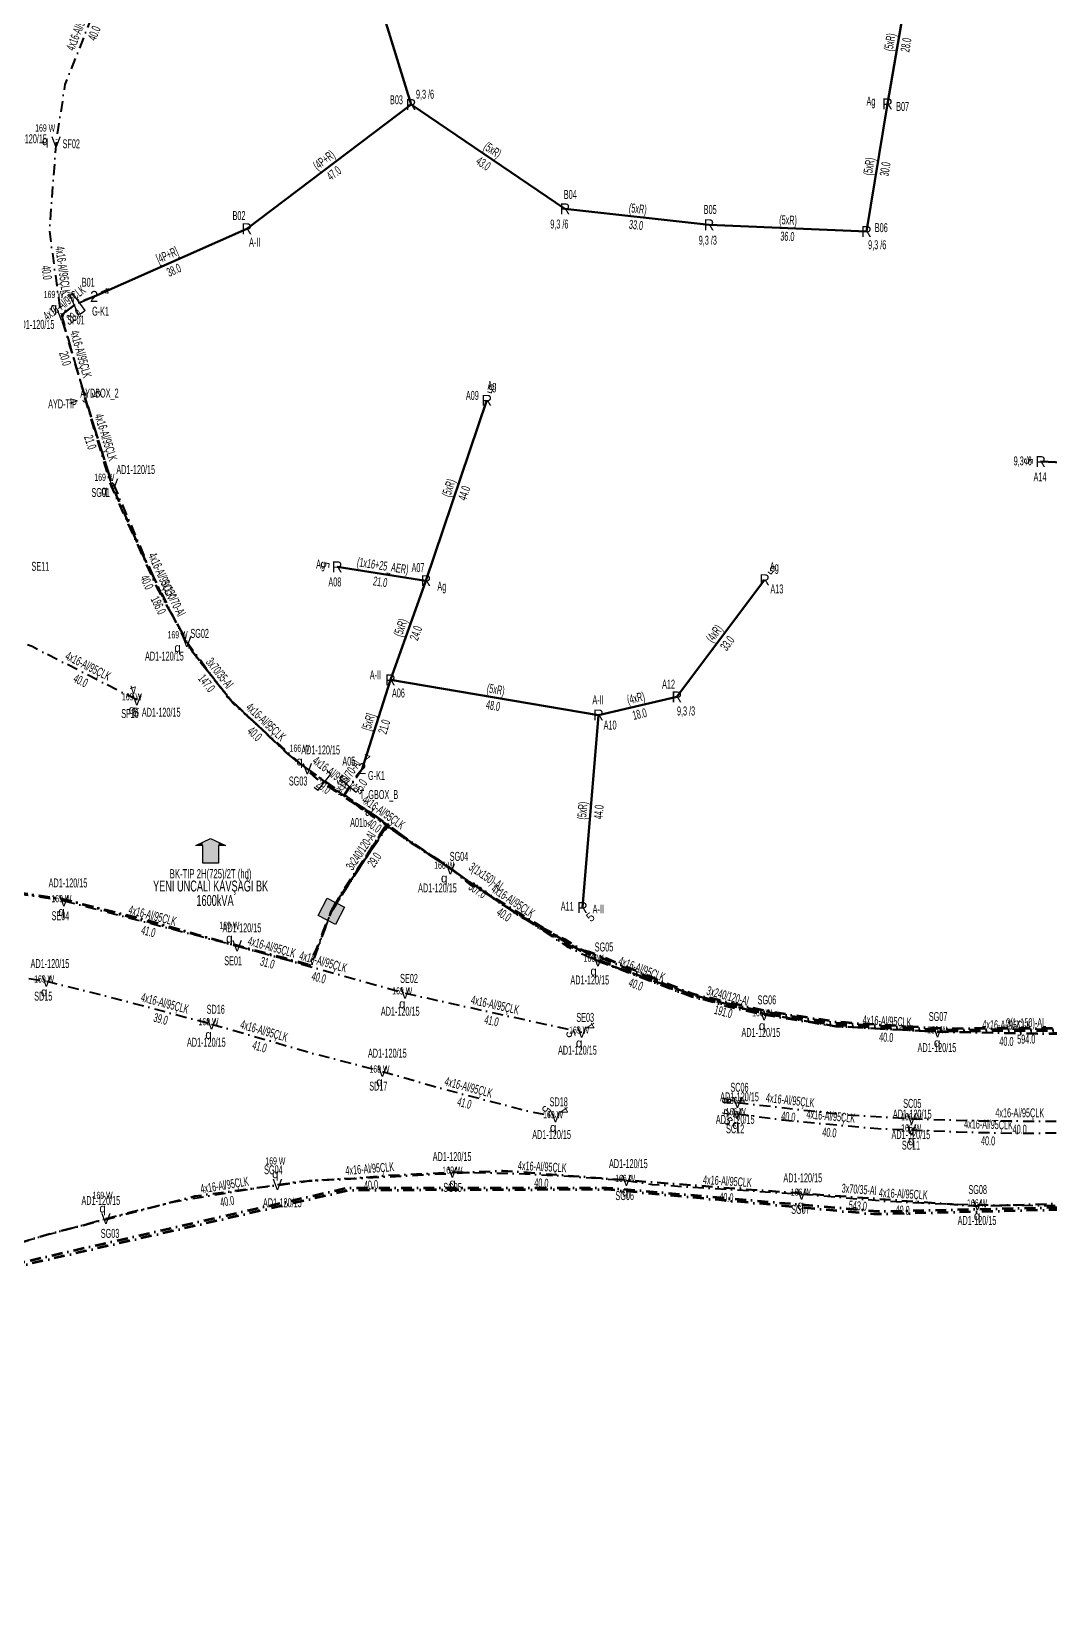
# Model space of a CAD drawing. Header units: millimetres. Extents: x 554556 to 559004, y 4084130 to 4087120.
# Drawn here: x 555623.8 to 555856.4, y 4085455.6 to 4085818.5 of the extents above; entities that cross this region are included whole.
import ezdxf
from ezdxf.enums import TextEntityAlignment as Align

# ---------------------------------------------------------------- set-up
doc = ezdxf.new("R2010")
doc.units = ezdxf.units.MM
doc.linetypes.add('DASHDOT', pattern=[5, 2.5, -1.25, 0, -1.25])
for name, color, linetype, lineweight in [('DIREK_AG_MEVCUT', 120, 'Continuous', 25), ('DIREK_AG_YENI', 108, 'Continuous', 25), ('DIREK_AYD_YENI', 152, 'Continuous', 25), ('DIREK_BOX_YENI', 5, 'Continuous', 25), ('HAT_AG_HAVAI_BYSK', 3, 'Continuous', 50), ('HAT_AG_HAVAI_MEVCUT', 126, 'Continuous', 50), ('HAT_AG_YERALTI_YENI', 3, 'DASHDOT', 50), ('HAT_AYD_YERALTI_YENI', 4, 'DASHDOT', 40), ('HAT_BOX_YERALTI_YENI', 5, 'DASHDOT', 50), ('HAT_ENH_YERALTI_MEVCUT', 6, 'DASHDOT', 70), ('HAT_OG_YERALTI_MEVCUT', 48, 'DASHDOT', 70), ('HAT_OG_YERALTI_YENI', 1, 'DASHDOT', 70), ('TRAFO_TADILAT_BYSK', 5, 'Continuous', 30), ('TRAFO_YENI', 5, 'Continuous', 30)]:
    doc.layers.add(name, color=color, linetype=linetype, lineweight=lineweight)
doc.layers.add('LAMBA_GUCU', color=4, linetype='Continuous')
doc.layers.add('NIA_AG', color=5, linetype='Continuous')
doc.styles.add('Direk', font='B_CAD')
doc.styles.get("Standard").update_dxf_attribs({"font": 'Arial'})

# ---------------------------------------------------------------- blocks, each defined once
blk = doc.blocks.new('YENI_BINA_KARE')
blk.add_hatch(color=5).paths.add_polyline_path([(-2.25, -2.25), (2.25, -2.25), (2.25, 2.25), (-2.25, 2.25)])
at = {"layer": 'TRAFO_TADILAT_BYSK', "linetype": 'Continuous'}
for p, q in [((-2.25, -2.25), (-2.25, 2.25)), ((-2.25, 2.25), (2.25, 2.25)), ((0, 1.8), (0, 2.7)), ((2.25, 2.25), (2.25, -2.25)), ((2.25, -2.25), (-2.25, -2.25))]:
    blk.add_line(p, q, dxfattribs=at)
blk = doc.blocks.new('YENI_BETKOSK')
at = {"layer": 'TRAFO_YENI', "linetype": 'Continuous'}
for p, q in [((-3.4, 2), (0, 3.6)), ((-1.8, 2), (-3.4, 2)), ((-1.8, -2), (-1.8, 2)), ((0, 3.6), (3.4, 2)), ((3.4, 2), (1.8, 2)), ((1.8, 2), (1.8, -2)), ((1.8, -2), (-1.8, -2))]:
    blk.add_line(p, q, dxfattribs=at)
for points in [[(-3.4, 2), (-1.8, 2), (-1.8, 2.752941)], [(-1.8, 2.752941), (0, -2), (0, 3.6)], [(-1.8, -2), (-1.8, 2.752941), (0, -2)], [(0, -2), (0, 3.6), (1.8, -2)], [(0, 3.6), (1.8, -2), (1.8, 2.752941)], [(1.8, 2), (1.8, 2.752941), (3.4, 2)]]:
    blk.add_solid(points, dxfattribs=at)
blk = doc.blocks.new('AG_NIA', base_point=(-64.4296, 129.8924))
at = {"layer": 'NIA_AG'}
for p, q in [((-64.429604, 132.292432), (-65.529604, 132.292432)), ((-64.429604, 127.492432), (-64.429604, 132.292432)), ((-64.429604, 127.492432), (-65.529604, 127.492432))]:
    blk.add_line(p, q, dxfattribs=at)

msp = doc.modelspace()

# ---------------------------------------------------------------- linework, layer by layer
at = {"layer": 'HAT_AG_HAVAI_BYSK'}
for p, q in [((555672.94, 4085773.49), (555638.042, 4085758.028)), ((555705.78, 4085670.34), (555699.335, 4085650.051))]:
    msp.add_line(p, q, dxfattribs=at)
at = {"layer": 'HAT_AG_HAVAI_MEVCUT'}
for p, q in [((555710.49, 4085801.9), (555698.45, 4085841.2)), ((555819.44, 4085802.03), (555824.14, 4085829.66)), ((555672.94, 4085773.49), (555710.49, 4085801.9)), ((555710.49, 4085801.9), (555745.69, 4085778.04)), ((555814.63, 4085772.85), (555819.44, 4085802.03)), ((555745.69, 4085778.04), (555778.62, 4085774.41)), ((555778.62, 4085774.41), (555814.63, 4085772.85)), ((555713.9, 4085693.03), (555727.83, 4085734.27)), ((555894.24, 4085718.68), (555854.44, 4085720.26)), ((555693.61, 4085696.2), (555713.9, 4085693.03)), ((555705.78, 4085670.34), (555713.9, 4085693.03)), ((555771.28, 4085666.45), (555791.33, 4085693.24)), ((555753.36, 4085662.32), (555705.78, 4085670.34)), ((555753.36, 4085662.32), (555771.28, 4085666.45)), ((555749.69, 4085618.28), (555753.36, 4085662.32))]:
    msp.add_line(p, q, dxfattribs=at)
at = {"layer": 'HAT_AG_YERALTI_YENI', "flags": 128}
msp.add_lwpolyline([(555638.042, 4085758.028), (555633.927852, 4085756.398051), (555630.449761, 4085753.64993), (555635.946003, 4085735.057173), (555642.346476, 4085714.28729), (555649.458098, 4085698.249857), (555659.39364, 4085678.236002), (555669.117695, 4085665.899515), (555682.127111, 4085653.566076), (555684.080853, 4085651.947261), (555695.970771, 4085643.294973), (555702.166925, 4085639.387489), (555705.062265, 4085637.332752), (555698.921932, 4085627.675682), (555694.344593, 4085620.753852), (555692.725778, 4085618.018613), (555692.284, 4085617.447)], dxfattribs=at)
at = {"layer": 'HAT_AYD_YERALTI_YENI', "flags": 128}
for points in [[(555641.226, 4085831.347), (555631.347763, 4085806.435838), (555629.32948, 4085793.316994)], [(555629.32948, 4085793.316994), (555627.789837, 4085773.160764), (555630.340723, 4085754.284206), (555630.562733, 4085753.764187)], [(555630.562733, 4085753.764187), (555634.072274, 4085756.355771), (555638.042, 4085758.028)], [(555630.562733, 4085753.764187), (555635.908484, 4085734.919835)], [(555635.908484, 4085734.919835), (555642.01044, 4085715.594093), (555642.465952, 4085715.111312)], [(555642.465952, 4085715.111312), (555649.428224, 4085698.813136), (555654.218525, 4085688.056084), (555659.221108, 4085679.085935)], [(555647.805023, 4085665.77431), (555623.835714, 4085677.951325), (555611.708796, 4085682.938346)], [(555659.221108, 4085679.085935), (555668.56417, 4085666.419014), (555683.505075, 4085652.352699), (555686.784786, 4085650.02046)], [(555686.784786, 4085650.02046), (555687.777543, 4085649.227755), (555695.18493, 4085644.048447), (555698.077525, 4085648.543696), (555699.335, 4085650.051)], [(555686.784786, 4085650.02046), (555719.481166, 4085627.107838)], [(555590.107039, 4085624.907209), (555602.928191, 4085624.190807), (555615.76707, 4085622.348707), (555622.353972, 4085621.232282), (555631.117902, 4085619.836752)], [(555719.481166, 4085627.107838), (555746.118657, 4085609.389304), (555753.225, 4085606.073)], [(555631.117902, 4085619.836752), (555670.725843, 4085609.520694)], [(555670.725843, 4085609.520694), (555685.596054, 4085605.451433), (555687.32011, 4085604.821489), (555690.668757, 4085612.91129), (555691.56394, 4085615.563684), (555692.284, 4085617.447)], [(555670.725843, 4085609.520694), (555709.123544, 4085598.723287)], [(555587.696565, 4085606.413393), (555597.057352, 4085605.683423), (555607.620443, 4085604.52406), (555616.380079, 4085603.192938), (555627.112312, 4085601.469088)], [(555753.225, 4085606.073), (555771.93364, 4085598.913814), (555783.593337, 4085595.478663), (555791.218, 4085593.756)], [(555627.112312, 4085601.469088), (555642.613432, 4085597.604542), (555664.879737, 4085591.674451)], [(555709.123544, 4085598.723287), (555749.507765, 4085589.780478)], [(555664.879737, 4085591.674451), (555687.92037, 4085584.992453), (555703.936045, 4085580.849947)], [(555791.218, 4085593.756), (555807.618216, 4085591.129219), (555830.867722, 4085589.890217)], [(555830.867722, 4085589.890217), (555862.444471, 4085589.28297), (555870.782225, 4085589.661959)], [(555703.936045, 4085580.849947), (555718.282096, 4085576.719177), (555728.082763, 4085574.137491), (555736.870559, 4085571.862732), (555743.513283, 4085570.467202)], [(555785.122, 4085573.734), (555808.819509, 4085571.02382), (555824.933576, 4085570.020371)], [(555785.065, 4085571.172), (555795.40935, 4085569.741747), (555817.230964, 4085567.757964), (555824.938503, 4085567.465848)], [(555824.933576, 4085570.020371), (555841.368158, 4085569.532432), (555857.954973, 4085569.466085), (555864.855088, 4085569.565606)], [(555824.938503, 4085567.465848), (555835.363584, 4085567.029477), (555849.595071, 4085566.664567), (555865.041328, 4085566.954199)], [(555640.731, 4085547.173), (555646.16925, 4085548.630522), (555656.372795, 4085551.04125), (555679.939, 4085554.973)], [(555679.939, 4085554.973), (555684.881819, 4085555.669322), (555688.36505, 4085555.967885), (555697.479702, 4085556.448344), (555704.929751, 4085557.058648), (555719.932, 4085557.82)], [(555719.932, 4085557.82), (555734.250213, 4085557.518583), (555746.541043, 4085556.871697), (555759.738, 4085555.923)], [(555759.738, 4085555.923), (555765.643225, 4085554.989124), (555799.779, 4085552.791)], [(555799.779, 4085552.791), (555818.743381, 4085551.203991), (555827.169483, 4085550.772734), (555839.972, 4085550.328)], [(555839.972, 4085550.328), (555859.010635, 4085550.135434), (555865.645361, 4085550.334475), (555880.256713, 4085551.40789)], [(555602.471, 4085535.052), (555611.139436, 4085538.243682), (555621.748362, 4085541.952494), (555640.731, 4085547.173)]]:
    msp.add_lwpolyline(points, dxfattribs=at)
at = {"layer": 'HAT_BOX_YERALTI_YENI', "flags": 128}
for points in [[(555635.908484, 4085734.919835), (555641.973279, 4085714.568342), (555652.410922, 4085691.429925), (555660.756193, 4085676.408437), (555669.734857, 4085665.107687), (555688.965264, 4085647.691469), (555705.2204, 4085637.024036), (555695.132821, 4085622.163699), (555692.955794, 4085618.970726), (555692.284, 4085617.447)], [(555635.908484, 4085734.919835), (555641.973279, 4085714.568342), (555652.410922, 4085691.429925), (555660.756193, 4085676.408437), (555669.734857, 4085665.107687), (555688.965264, 4085647.691469), (555705.2204, 4085637.024036), (555695.132821, 4085622.163699), (555692.955794, 4085618.970726), (555692.284, 4085617.447)], [(555699.335, 4085650.051), (555695.287272, 4085644.003467), (555699.108878, 4085640.868891), (555701.03449, 4085640.163371)], [(555701.03449, 4085640.163371), (555705.127021, 4085637.120514), (555695.944223, 4085623.367172), (555693.156125, 4085618.852841), (555692.284, 4085617.447)], [(555879.167, 4085590.528), (555854.926278, 4085589.462085), (555829.313686, 4085589.977381), (555807.771943, 4085591.135075), (555790.037974, 4085594.226711), (555774.77012, 4085598.389102), (555752.785151, 4085606.24701), (555727.116398, 4085621.998412), (555701.241927, 4085639.504032), (555701.03449, 4085640.163371)], [(555485.046, 4085619.373), (555491.735437, 4085619.256294), (555505.099252, 4085622.905366), (555531.968069, 4085627.564725), (555547.264755, 4085632.153731), (555549.592148, 4085624.509999), (555561.97518, 4085625.126349), (555595.288789, 4085624.90178), (555605.094357, 4085623.94924), (555630.684144, 4085620.308703), (555650.954529, 4085615.210897), (555671.069952, 4085609.383588), (555687.697857, 4085604.902043), (555691.17183, 4085614.483484), (555691.676116, 4085615.716184), (555692.284, 4085617.447)], [(555485.046, 4085619.373), (555491.735437, 4085619.256294), (555505.099252, 4085622.905366), (555531.968069, 4085627.564725), (555547.264755, 4085632.153731), (555549.592148, 4085624.509999), (555561.97518, 4085625.126349), (555595.288789, 4085624.90178), (555605.094357, 4085623.94924), (555630.684144, 4085620.308703), (555650.954529, 4085615.210897), (555671.069952, 4085609.383588), (555687.697857, 4085604.902043), (555691.17183, 4085614.483484), (555691.676116, 4085615.716184), (555692.284, 4085617.447)], [(555531.19699, 4085504.543094), (555596.091285, 4085532.320317), (555609.454266, 4085538.021038), (555627.108112, 4085543.476567), (555661.093467, 4085552.292603), (555687.206448, 4085555.786593), (555731.486495, 4085558.137927), (555785.434933, 4085553.994177), (555840.130876, 4085550.011393), (555880.373064, 4085551.286393), (555923.122288, 4085555.270769), (556007.469561, 4085562.995724), (556053.262362, 4085567.0574), (556054.052, 4085556.402)], [(555531.19699, 4085504.543094), (555596.091285, 4085532.320317), (555609.454266, 4085538.021038), (555627.108112, 4085543.476567), (555661.093467, 4085552.292603), (555687.206448, 4085555.786593), (555731.486495, 4085558.137927), (555785.434933, 4085553.994177), (555840.130876, 4085550.011393), (555880.373064, 4085551.286393), (555923.122288, 4085555.270769), (556007.469561, 4085562.995724), (556053.262362, 4085567.0574), (556054.052, 4085556.402)]]:
    msp.add_lwpolyline(points, dxfattribs=at)
at = {"layer": 'HAT_ENH_YERALTI_MEVCUT', "flags": 128}
msp.add_lwpolyline([(555182.49362, 4085030.976931), (555173.656109, 4085037.459721), (555235.331838, 4085134.533422), (555256.855017, 4085166.897906), (555295.430076, 4085228.721381), (555291.751508, 4085249.438414), (555274.756168, 4085272.858821), (555284.082879, 4085292.963065), (555334.49471, 4085362.746927), (555355.510899, 4085397.773909), (555376.180567, 4085421.958913), (555424.886724, 4085443.928499), (555548.988503, 4085494.932596), (555553.568955, 4085514.062716), (555603.95392, 4085533.192837), (555696.006446, 4085554.240049), (555755.282876, 4085554.240049), (555817.460949, 4085548.851283), (555882.747926, 4085550.302105), (555903.851139, 4085544.752047), (555948.013514, 4085549.216113), (556011.951245, 4085555.697078)], dxfattribs=at)
at = {"layer": 'HAT_OG_YERALTI_MEVCUT', "flags": 128}
msp.add_lwpolyline([(556015.509361, 4085555.070812), (555903.708204, 4085543.837102), (555882.942714, 4085549.809971), (555816.293256, 4085548.175997), (555755.256671, 4085553.836267), (555696.441463, 4085553.680457), (555603.333526, 4085532.26671), (555553.986163, 4085513.757698), (555549.239773, 4085494.348169), (555412.725746, 4085437.20439), (555377.850931, 4085421.218698), (555356.096368, 4085397.029326), (555340.530624, 4085371.558108), (555309.108098, 4085326.468784), (555288.609469, 4085297.719171), (555284.835955, 4085292.813603), (555275.307833, 4085272.625304), (555292.332066, 4085249.596395), (555296.061316, 4085228.423088), (555209.299401, 4085092.551135), (555174.102169, 4085037.369023), (555182.49362, 4085030.976931)], dxfattribs=at)
at = {"layer": 'HAT_OG_YERALTI_YENI', "flags": 128}
for points in [[(556217.475, 4085703.712), (556210.350716, 4085702.260124), (556187.633816, 4085699.253086), (556189.084128, 4085682.367305), (556187.219441, 4085667.03543), (556182.972097, 4085659.058711), (556175.61694, 4085652.739492), (556171.396325, 4085650.687269), (556168.485482, 4085650.392649), (556135.478825, 4085642.471051), (556076.626315, 4085627.555969), (556048.257564, 4085620.623157), (556018.485551, 4085612.983667), (555988.921488, 4085606.050854), (555976.283013, 4085603.433125), (555951.273397, 4085599.203558), (555910.699756, 4085593.288697), (555871.33413, 4085590.180884), (555830.960748, 4085590.02377), (555807.160045, 4085591.45226), (555791.976983, 4085593.904183), (555774.734133, 4085597.9076), (555753.715822, 4085606.107032), (555745.94934, 4085610.816059), (555740.143581, 4085613.799048), (555735.82088, 4085616.035521), (555729.311568, 4085620.375061), (555723.55696, 4085624.242913), (555719.028743, 4085627.544738), (555713.840162, 4085631.035238), (555710.146854, 4085633.383329), (555704.862577, 4085637.001717), (555697.41335, 4085625.51935), (555692.284, 4085617.447)], [(555692.284, 4085617.447), (555693.313323, 4085619.320313), (555697.537157, 4085625.692426), (555701.501571, 4085632.058659), (555704.984822, 4085637.459078), (555707.481826, 4085635.530254), (555710.209785, 4085633.457449), (555713.083611, 4085631.437625), (555715.674674, 4085629.747368), (555720.185377, 4085626.760146), (555724.084967, 4085623.588468), (555727.835308, 4085621.551373), (555734.185874, 4085617.220453), (555740.790745, 4085613.239582), (555747.545111, 4085609.44374), (555753.223843, 4085607.150238), (555774.494276, 4085598.384613), (555790.61567, 4085594.584132), (555807.200875, 4085591.952889), (555831.668969, 4085590.340091), (555861.597712, 4085590.451929), (555870.845899, 4085590.507833), (555893.333951, 4085592.209783), (555913.992529, 4085594.078536), (555944.14285, 4085598.262074), (555966.255275, 4085601.970785), (555989.842484, 4085606.405928), (556019.631444, 4085613.60139), (556045.592165, 4085620.217527), (556070.893311, 4085626.524707), (556104.354071, 4085634.825689), (556137.52472, 4085643.236151), (556168.114979, 4085650.52284), (556171.198018, 4085650.921821), (556175.145845, 4085652.696168), (556182.682943, 4085659.29384), (556186.497959, 4085666.81338), (556188.561388, 4085681.386204), (556187.182573, 4085698.644745), (556209.598083, 4085701.401344), (556211.738075, 4085689.54071), (556214.888949, 4085676.27677), (556219.273972, 4085666.81622), (556225.186154, 4085657.748457), (556228.994614, 4085654.41152), (556237.206783, 4085649.546892), (556267.101384, 4085643.417084), (556307.255429, 4085637.38401), (556354.52341, 4085634.225693), (556428.390531, 4085630.679631), (556479.177518, 4085630.802002), (556536.034369, 4085632.518219), (556556.603595, 4085633.86449), (556591.585296, 4085635.01304), (556626.096114, 4085636.545492), (556678.048023, 4085641.264317), (556730.91367, 4085646.167551), (556782.005376, 4085651.008263), (556843.751095, 4085660.198916), (556897.416743, 4085670.072593), (556904.653044, 4085671.452433), (556910.100644, 4085672.608371), (556910.907615, 4085672.860534), (556909.271553, 4085676.519805), (556908.394, 4085680.576)], [(555951.104, 4085611.673), (555951.676447, 4085599.672354), (555944.461859, 4085598.48368), (555920.11315, 4085595.237986), (555911.026855, 4085594.012271), (555896.630037, 4085592.673032), (555870.088398, 4085590.707525), (555854.494441, 4085590.664826), (555832.014197, 4085590.599154), (555809.830409, 4085591.993281), (555807.606668, 4085592.143325), (555791.703206, 4085594.611473), (555774.757956, 4085598.534605), (555754.293825, 4085606.946047), (555751.265861, 4085608.100378), (555747.968114, 4085608.932804), (555744.189448, 4085610.908016), (555740.831721, 4085613.071415), (555737.551298, 4085615.244209), (555734.003738, 4085617.265391), (555731.169815, 4085619.166701), (555728.256334, 4085621.118577), (555724.524431, 4085623.69488), (555722.997075, 4085624.677113), (555716.809619, 4085629.102732), (555709.026997, 4085634.193366), (555705.096086, 4085637.384224), (555694.959989, 4085622.234511), (555692.284, 4085617.447)], [(555218.378, 4085555), (555221.175647, 4085557.697911), (555223.949532, 4085560.643553), (555254.551375, 4085532.135276), (555274.131738, 4085532.822307), (555277.26223, 4085531.270103), (555284.826242, 4085537.010936), (555303.100382, 4085553.110756), (555309.413761, 4085546.579674), (555353.607413, 4085571.978325), (555368.893469, 4085579.73234), (555392.840768, 4085589.964367), (555432.65371, 4085604.102918), (555473.743541, 4085616.334277), (555487.73187, 4085619.194305), (555499.845073, 4085621.762081), (555512.881745, 4085624.377406), (555522.921074, 4085626.048054), (555529.412276, 4085627.315566), (555539.62174, 4085629.501475), (555547.474034, 4085631.464386), (555549.534282, 4085624.247868), (555577.006699, 4085625.592563), (555603.302434, 4085624.185645), (555631.254011, 4085620.169129), (555687.218435, 4085605.248337), (555688.960801, 4085608.874801), (555692.284, 4085617.447)]]:
    msp.add_lwpolyline(points, dxfattribs=at)

# ---------------------------------------------------------------- block references
at = {"layer": 'NIA_AG'}
for p, rotation in [((555634.584941, 4085756.734346), 36.443631), ((555633.434141, 4085756.086961), 202.843031), ((555690.69201, 4085646.900588), 321.393048), ((555696.131992, 4085646.211633), 230.163299)]:
    msp.add_blockref('AG_NIA', p, dxfattribs=dict(at, rotation=rotation))
at = {"layer": 'TRAFO_YENI'}
msp.add_blockref('YENI_BETKOSK', (555664.671499, 4085630.475125), dxfattribs=at)
msp.add_blockref('YENI_BETKOSK', (555664.671499, 4085630.475125), dxfattribs=at)
at = {"layer": 'TRAFO_YENI', "rotation": 332.71717}
msp.add_blockref('YENI_BINA_KARE', (555692.284, 4085617.447), dxfattribs=at)
msp.add_blockref('YENI_BINA_KARE', (555692.284, 4085617.447), dxfattribs=at)

# ---------------------------------------------------------------- texts
at = {"layer": 'DIREK_AG_MEVCUT', "linetype": 'ByBlock', "width": 0.53}
for s, p in [('9,3 /6', (555713.692843, 4085804.265744)), ('B03', (555707.159947, 4085802.97738)), ('Ag', (555815.642881, 4085802.665907)), ('B07', (555822.891928, 4085801.451903)), ('B04', (555746.899162, 4085781.324498)), ('B02', (555671.163427, 4085776.505591)), ('B05', (555778.887637, 4085777.899752)), ('9,3 /6', (555744.409344, 4085774.561299)), ('B06', (555818.012951, 4085773.747577)), ('A-II', (555674.74747, 4085770.421963)), ('9,3 /3', (555778.348859, 4085770.874551)), ('9,3 /6', (555817.074444, 4085769.839914)), ('A09', (555724.514057, 4085735.390055)), ('Ag', (555728.986398, 4085737.693536)), ('9,3 /6', (555850.344682, 4085720.422578)), ('A14', (555854.301165, 4085716.762755)), ('Ag', (555689.805532, 4085696.794389)), ('A07', (555712.085434, 4085696.022883)), ('Ag', (555793.554562, 4085696.21237)), ('A08', (555693.069733, 4085692.74195)), ('Ag', (555717.522354, 4085691.770176)), ('A13', (555794.132132, 4085691.142846)), ('A-II', (555702.356271, 4085671.495991)), ('A06', (555707.603776, 4085667.35272)), ('A12', (555769.369498, 4085669.382573)), ('A-II', (555753.25574, 4085665.822017)), ('9,3 /3', (555773.369086, 4085663.243305)), ('A10', (555756.00578, 4085660.028745)), ('A11', (555746.203279, 4085618.584597)), ('A-II', (555753.295732, 4085617.965006))]:
    msp.add_text(s, height=2.05, dxfattribs=at).set_placement(p, align=Align.MIDDLE_CENTER)
at = {"layer": 'DIREK_AG_MEVCUT', "linetype": 'ByBlock', "style": 'Direk'}
for p in [(555710.49, 4085801.9), (555819.44, 4085802.03), (555745.69, 4085778.04), (555672.94, 4085773.49), (555778.62, 4085774.41), (555814.63, 4085772.85), (555727.83, 4085734.27), (555854.44, 4085720.26), (555693.61, 4085696.2), (555713.9, 4085693.03), (555791.33, 4085693.24), (555705.78, 4085670.34), (555771.28, 4085666.45), (555753.36, 4085662.32), (555749.69, 4085618.28)]:
    msp.add_text('R', height=2.5, dxfattribs=at).set_placement(p, align=Align.MIDDLE_CENTER)
at = {"layer": 'DIREK_AG_MEVCUT', "color": 32, "style": 'Direk'}
for rotation, p in [(521.336119, (555728.726044, 4085736.922754)), (627.726638, (555851.642204, 4085720.371068)), (621.120202, (555690.84356, 4085696.632214)), (503.188319, (555793.007723, 4085695.481706)), (400.007359, (555751.490081, 4085616.135307))]:
    msp.add_text('5', height=2, rotation=rotation, dxfattribs=at).set_placement(p, align=Align.MIDDLE_CENTER)
at = {"layer": 'DIREK_AG_YENI', "width": 0.53}
for s, p in [('B01', (555636.688261, 4085761.255598)), ('B01', (555636.688261, 4085761.255598)), ('G-K1', (555639.506061, 4085754.639837)), ('G-K1', (555639.506061, 4085754.639837)), ('A05', (555696.265864, 4085651.73338)), ('A05', (555696.265864, 4085651.73338)), ('G-K1', (555702.597197, 4085648.480376)), ('G-K1', (555702.597197, 4085648.480376))]:
    msp.add_text(s, height=2.05, dxfattribs=at).set_placement(p, align=Align.MIDDLE_CENTER)
at = {"layer": 'DIREK_AG_YENI', "style": 'Direk'}
for p in [(555638.042, 4085758.028), (555638.042, 4085758.028), (555699.335, 4085650.051), (555699.335, 4085650.051)]:
    msp.add_text('2', height=2.5, dxfattribs=at).set_placement(p, align=Align.MIDDLE_CENTER)
at = {"layer": 'DIREK_AG_YENI', "color": 32, "style": 'Direk'}
for rotation, p in [(473.633016, (555640.607169, 4085759.150456)), (473.633016, (555640.607169, 4085759.150456)), (518.333995, (555700.368747, 4085652.653185)), (518.333995, (555700.368747, 4085652.653185))]:
    msp.add_text('4', height=2, rotation=rotation, dxfattribs=at).set_placement(p, align=Align.MIDDLE_CENTER)
at = {"layer": 'DIREK_AYD_YENI', "width": 0.53}
for s, p in [('AD1-120/15', (555622.817034, 4085794.065572)), ('SF02', (555632.806585, 4085792.917316)), ('AD1-120/15', (555624.529552, 4085751.630305)), ('SF01', (555633.874834, 4085752.632822)), ('AD1-120/15', (555647.545226, 4085718.439309)), ('SG01', (555639.538389, 4085713.193141)), ('SE11', (555625.740209, 4085696.31377)), ('SG02', (555662.163747, 4085680.980896)), ('AD1-120/15', (555654.104539, 4085675.791034)), ('SF16', (555646.219774, 4085662.653895)), ('AD1-120/15', (555653.369973, 4085662.947174)), ('AD1-120/15', (555689.826132, 4085654.328757)), ('SG03', (555684.677848, 4085647.225677)), ('SG04', (555721.454828, 4085629.998281)), ('AD1-120/15', (555632.058078, 4085623.919984)), ('AD1-120/15', (555716.529552, 4085622.785178)), ('SE04', (555630.332567, 4085616.425997)), ('AD1-120/15', (555671.833564, 4085613.668806)), ('SG05', (555754.610947, 4085609.286899)), ('AD1-120/15', (555627.935725, 4085605.501217)), ('SE01', (555669.810995, 4085606.142373)), ('SE02', (555710.026156, 4085602.104898)), ('AD1-120/15', (555751.35681, 4085601.740819)), ('SD15', (555626.412019, 4085598.039862)), ('SG06', (555791.860929, 4085597.196442)), ('SD16', (555665.841752, 4085595.039644)), ('AD1-120/15', (555708.016395, 4085594.575381)), ('SE03', (555750.318471, 4085593.185291)), ('SG07', (555830.994516, 4085593.387919)), ('AD1-120/15', (555663.685375, 4085587.496495)), ('AD1-120/15', (555790.471294, 4085589.76023)), ('AD1-120/15', (555830.736892, 4085586.281173)), ('AD1-120/15', (555705.068299, 4085585.00676)), ('AD1-120/15', (555748.532054, 4085585.682672)), ('SD17', (555703.01621, 4085577.472981)), ('SC06', (555785.583877, 4085577.20339)), ('SD18', (555744.253432, 4085573.888047)), ('AD1-120/15', (555785.59108, 4085575.049909)), ('SC05', (555825.094297, 4085573.516679)), ('AD1-120/15', (555784.606564, 4085569.862308)), ('AD1-120/15', (555825.082851, 4085571.085518)), ('AD1-120/15', (555742.6356, 4085566.410698)), ('SC12', (555784.594497, 4085567.703769)), ('AD1-120/15', (555824.766371, 4085566.382988)), ('AD1-120/15', (555719.879425, 4085561.365214)), ('SC11', (555824.799038, 4085563.968628)), ('SG04', (555679.021994, 4085558.350736)), ('AD1-120/15', (555760.177203, 4085559.748644)), ('SG05', (555719.983899, 4085554.320385)), ('AD1-120/15', (555800.054168, 4085556.507888)), ('SG08', (555840.05046, 4085553.82712)), ('AD1-120/15', (555639.565328, 4085551.339952)), ('AD1-120/15', (555681.066712, 4085550.819141)), ('SG06', (555759.338804, 4085552.44584)), ('SG07', (555799.520596, 4085549.300552)), ('AD1-120/15', (555839.891994, 4085546.759954)), ('SG03', (555641.673899, 4085543.8024))]:
    msp.add_text(s, height=2.05, dxfattribs=at).set_placement(p, align=Align.MIDDLE_CENTER)
at = {"layer": 'DIREK_AYD_YENI', "style": 'Direk'}
for p in [(555629.32948, 4085793.316994), (555630.562733, 4085753.764187), (555642.465952, 4085715.111312), (555659.221108, 4085679.085935), (555647.805023, 4085665.77431), (555686.784786, 4085650.02046), (555719.481166, 4085627.107838), (555631.117902, 4085619.836752), (555670.725843, 4085609.520694), (555753.225, 4085606.073), (555627.112312, 4085601.469088), (555709.123544, 4085598.723287), (555791.218, 4085593.756), (555664.879737, 4085591.674451), (555749.507765, 4085589.780478), (555830.867722, 4085589.890217), (555703.936045, 4085580.849947), (555785.122, 4085573.734), (555743.513283, 4085570.467202), (555785.065, 4085571.172), (555824.933576, 4085570.020371), (555824.938503, 4085567.465848), (555719.932, 4085557.82), (555679.939, 4085554.973), (555759.738, 4085555.923), (555799.779, 4085552.791), (555839.972, 4085550.328), (555640.731, 4085547.173)]:
    msp.add_text('V', height=2.5, dxfattribs=at).set_placement(p, align=Align.MIDDLE_CENTER)
at = {"layer": 'DIREK_AYD_YENI', "color": 4, "style": 'Direk'}
for p in [(555626.845834, 4085793.602479), (555628.794966, 4085755.531954), (555640.374836, 4085713.74119), (555657.119224, 4085677.732391), (555646.672702, 4085663.545442), (555685.017019, 4085651.788227), (555718.071407, 4085625.043237), (555630.556948, 4085617.400499), (555668.958076, 4085611.288461), (555752.235038, 4085603.777358), (555626.612103, 4085599.01964), (555708.478822, 4085596.307851), (555790.758765, 4085591.298541), (555664.192583, 4085589.270742), (555748.92869, 4085587.348468), (555830.777155, 4085587.391858), (555703.27902, 4085578.437828), (555784.728927, 4085568.694692), (555784.792088, 4085571.255864), (555742.984605, 4085568.023741), (555824.818776, 4085567.523009), (555824.838885, 4085564.967833), (555679.471845, 4085557.428965), (555719.969071, 4085555.320275), (555759.45286, 4085553.439314), (555639.974672, 4085549.555849), (555799.594426, 4085550.297823), (555839.915957, 4085547.828628)]:
    msp.add_text('q', height=2, dxfattribs=at).set_placement(p, align=Align.MIDDLE_CENTER)
at = {"layer": 'DIREK_AYD_YENI', "color": 32, "style": 'Direk'}
for s, rotation, p in [('4', 558.068279, (555647.029648, 4085668.151029)), ('5', 355.56828, (555647.611845, 4085662.982681)), ('4', 481.606937, (555751.636924, 4085591.0907)), ('5', 279.106938, (555747.039279, 4085589.3373)), ('5', 235.291425, (555741.458136, 4085572.061529)), ('5', 262.946264, (555782.640921, 4085574.07784)), ('4', 262.416844, (555782.643864, 4085574.063912)), ('4', 482.791426, (555745.614902, 4085571.821158)), ('4', 262.274379, (555782.587692, 4085571.508073)), ('5', 307.201167, (555783.073706, 4085569.479077))]:
    msp.add_text(s, height=2, rotation=rotation, dxfattribs=at).set_placement(p, align=Align.MIDDLE_CENTER)
at = {"layer": 'DIREK_BOX_YENI', "width": 0.53}
for s, p in [('AYDBOX_2', (555639.261208, 4085735.924445)), ('AYDBOX_2', (555639.261208, 4085735.924445)), ('AYD-TIP', (555630.799807, 4085733.434093)), ('AYD-TIP', (555630.799807, 4085733.434093)), ('T_GBOX_B', (555703.176446, 4085644.128674)), ('A01b', (555698.502884, 4085637.746561))]:
    msp.add_text(s, height=2.05, dxfattribs=at).set_placement(p, align=Align.MIDDLE_CENTER)
at = {"layer": 'DIREK_BOX_YENI', "color": 32, "style": 'Direk'}
for s, rotation, p in [('5', 106.680327, (555638.590663, 4085735.723523)), ('5', 106.680327, (555638.590663, 4085735.723523)), ('4', 286.215862, (555633.219878, 4085734.137915)), ('4', 286.215862, (555633.219878, 4085734.137915))]:
    msp.add_text(s, height=2, rotation=rotation, dxfattribs=at).set_placement(p, align=Align.MIDDLE_CENTER)
at = {"layer": 'DIREK_BOX_YENI', "style": 'Direk', "width": 0.8}
msp.add_text('J', height=2.25, dxfattribs=at).set_placement((555635.908484, 4085734.919835), align=Align.MIDDLE_CENTER)
msp.add_text('J', height=2.25, dxfattribs=at).set_placement((555635.908484, 4085734.919835), align=Align.MIDDLE_CENTER)
msp.add_text('J', height=2.25, rotation=318.215484, dxfattribs=at).set_placement((555701.03449, 4085640.163371), align=Align.MIDDLE_CENTER)
at = {"layer": 'HAT_AG_HAVAI_BYSK', "lineweight": 30, "width": 0.53}
for s, rotation, p in [('[4P+R]', 383.896458, (555655.146774, 4085766.536138)), ('[5xR]', 432.376573, (555701.747294, 4085660.452821))]:
    msp.add_text(s, height=2.05, rotation=rotation, dxfattribs=at).set_placement(p, align=Align.CENTER)
for s, rotation, p in [('38.0', 383.896458, (555655.835419, 4085764.981863)), ('21.0', 432.376573, (555703.367508, 4085659.938129))]:
    msp.add_text(s, height=2.05, rotation=rotation, dxfattribs=at).set_placement(p, align=Align.TOP_CENTER)
at = {"layer": 'HAT_AG_HAVAI_MEVCUT', "lineweight": 30, "width": 0.53}
for s, rotation, p in [('(5xR)', 80.34611, (555820.952037, 4085815.987542, 277912.07)), ('(4P+R)', 37.110829, (555691.202145, 4085788.372849, 277855.245)), ('(5xR)', 325.868974, (555728.566924, 4085790.673593, 277872.845)), ('(5xR)', 80.639599, (555816.196318, 4085787.578247, 277909.72)), ('(5xR)', 353.709465, (555762.248135, 4085777.069882, 277889.31)), ('(5xR)', 357.519423, (555796.661789, 4085774.479204, 277907.315)), ('(5xR)', 71.336119, (555720.0597, 4085713.922013, 277863.915)), ('(1x16+25_AER)', 351.120202, (555703.886208, 4085695.454812, 277856.95)), ('(5xR)', 70.309393, (555709.039703, 4085681.9714, 277856.95)), ('(4xR)', 53.188319, (555780.624482, 4085680.354309, 277895.665)), ('(5xR)', 350.432261, (555729.711282, 4085667.168176, 277852.89)), ('(4xR)', 12.97827, (555762.129106, 4085665.213287, 277885.64)), ('(5xR)', 85.236358, (555750.677936, 4085640.370589, 277876.68))]:
    msp.add_text(s, height=2.05, rotation=rotation, dxfattribs=at).set_placement(p, align=Align.CENTER)
for s, rotation, p in [('28.0', 80.34611, (555822.627963, 4085815.702458, 277912.07)), ('47.0', 37.110829, (555692.227855, 4085787.017151, 277855.245)), ('43.0', 325.868974, (555727.613076, 4085789.266407, 277872.845)), ('30.0', 80.639599, (555817.873682, 4085787.301753, 277909.72)), ('33.0', 353.709465, (555762.061865, 4085775.380118, 277889.31)), ('36.0', 357.519423, (555796.588211, 4085772.780796, 277907.315)), ('44.0', 71.336119, (555721.6703, 4085713.377987, 277863.915)), ('21.0', 351.120202, (555703.623792, 4085693.775188, 277856.95)), ('24.0', 70.309393, (555710.640297, 4085681.3986, 277856.95)), ('33.0', 53.188319, (555781.985518, 4085679.335691, 277895.665)), ('48.0', 350.432261, (555729.428718, 4085665.491824, 277852.89)), ('18.0', 12.97827, (555762.510894, 4085663.556713, 277885.64)), ('44.0', 85.236358, (555752.372064, 4085640.229411, 277876.68))]:
    msp.add_text(s, height=2.05, rotation=rotation, dxfattribs=at).set_placement(p, align=Align.TOP_CENTER)
at = {"layer": 'HAT_AG_YERALTI_YENI', "lineweight": 30, "width": 0.53}
msp.add_text('3x150/70-Al', height=2.05, rotation=296.401328, dxfattribs=at).set_placement((555655.187215, 4085688.620887), align=Align.CENTER)
msp.add_text('186.0', height=2.05, rotation=296.401328, dxfattribs=at).set_placement((555653.664523, 4085687.864972), align=Align.TOP_CENTER)
at = {"layer": 'HAT_AYD_YERALTI_YENI', "lineweight": 30, "width": 0.53}
for rotation, p in [(428.368655, (555635.496941, 4085819.204552)), (277.696052, (555629.907624, 4085763.836315)), (36.443631, (555631.812577, 4085755.743755)), (285.837536, (555634.053342, 4085744.573985)), (287.523118, (555639.770018, 4085725.512891)), (294.004235, (555652.599863, 4085693.780394)), (333.068278, (555636.205358, 4085672.620632)), (316.726988, (555676.617277, 4085660.004738)), (322.572949, (555692.183498, 4085648.065575)), (324.978406, (555703.620778, 4085639.260245)), (326.36923, (555733.270675, 4085618.956302)), (345.401405, (555651.136111, 4085615.501281)), (344.695585, (555678.385304, 4085608.30592)), (344.294055, (555690.154789, 4085604.940255)), (339.059784, (555762.883105, 4085603.287268)), (345.086818, (555653.965336, 4085595.460866)), (347.513735, (555729.49943, 4085595.081778)), (343.82735, (555676.636806, 4085589.149815)), (356.949506, (555819.288203, 4085591.358513)), (358.898291, (555846.67244, 4085590.436436)), (345.242422, (555723.39895, 4085576.250295)), (353.475681, (555797.067336, 4085573.223405)), (354.805571, (555806.397112, 4085569.596364)), (358.531199, (555842.501115, 4085567.696743)), (359.770818, (555849.664965, 4085570.349252)), (4.683183, (555701.135328, 4085557.600658)), (356.987212, (555740.440303, 4085558.043965)), (9.471901, (555668.016018, 4085553.845536)), (356.31524, (555782.765556, 4085554.738206)), (357.070095, (555822.999879, 4085551.837252))]:
    msp.add_text('4x16-Al/95ÇLK', height=2.05, rotation=rotation, dxfattribs=at).set_placement(p, align=Align.CENTER)
for s, rotation, p in [('40.0', 428.368655, (555637.077218, 4085818.577876)), ('40.0', 277.696052, (555628.222937, 4085763.608655)), ('20.0', 36.443631, (555632.82243, 4085754.376204)), ('20.0', 285.837536, (555632.417875, 4085744.110037)), ('21.0', 287.523118, (555638.148906, 4085725.001037)), ('40.0', 294.004235, (555651.046886, 4085693.088827)), ('40.0', 333.068278, (555635.435379, 4085671.105003)), ('40.0', 316.726988, (555675.451968, 4085658.766975)), ('29.0', 322.572949, (555691.150322, 4085646.715558)), ('40.0', 324.978406, (555702.645174, 4085637.868054)), ('40.0', 326.36923, (555732.329149, 4085617.540841)), ('41.0', 345.401405, (555650.707634, 4085613.856165)), ('31.0', 344.695585, (555677.936593, 4085606.666207)), ('40.0', 344.294055, (555689.694598, 4085603.303726)), ('40.0', 339.059784, (555762.275536, 4085601.699546)), ('39.0', 345.086818, (555653.527833, 4085593.818127)), ('41.0', 347.513735, (555729.13188, 4085593.421987)), ('41.0', 343.82735, (555676.1633, 4085587.51709)), ('40.0', 356.949506, (555819.197735, 4085589.660922)), ('40.0', 358.898291, (555846.639753, 4085588.736751)), ('41.0', 345.242422, (555722.965909, 4085574.606374)), ('40.0', 353.475681, (555796.874173, 4085571.534415)), ('40.0', 354.805571, (555806.243201, 4085567.903346)), ('40.0', 358.531199, (555842.45754, 4085565.997302)), ('40.0', 359.770818, (555849.658165, 4085568.649265)), ('40.0', 4.683183, (555701.274126, 4085555.906334)), ('40.0', 356.987212, (555740.350953, 4085556.346315)), ('40.0', 9.471901, (555668.295777, 4085552.168714)), ('40.0', 356.31524, (555782.656302, 4085553.041721)), ('40.0', 357.070095, (555822.912985, 4085550.139474))]:
    msp.add_text(s, height=2.05, rotation=rotation, dxfattribs=at).set_placement(p, align=Align.TOP_CENTER)
at = {"layer": 'HAT_BOX_YERALTI_YENI', "lineweight": 30, "width": 0.53}
for s, rotation, p in [('3x70/35-Al', 308.467819, (555665.911039, 4085671.286826)), ('3x70/35-Al', 308.467819, (555665.911039, 4085671.286826)), ('3x150/70-Al', 416.205932, (555696.604652, 4085647.499987)), ('3x240/120-Al', 416.269853, (555699.828709, 4085630.715833)), ('3x240/120-Al', 344.750363, (555782.627618, 4085597.127977)), ('3x70/35-Al', 355.835255, (555812.844635, 4085552.850541)), ('3x70/35-Al', 355.835255, (555812.844635, 4085552.850541))]:
    msp.add_text(s, height=2.05, rotation=rotation, dxfattribs=at).set_placement(p, align=Align.CENTER)
for s, rotation, p in [('147.0', 308.467819, (555664.580011, 4085670.229298)), ('147.0', 308.467819, (555664.580011, 4085670.229298)), ('25.0', 416.205932, (555698.017423, 4085646.55443)), ('29.0', 416.269853, (555701.242534, 4085629.771854)), ('191.0', 344.750363, (555782.180476, 4085595.487836)), ('543.0', 355.835255, (555812.721174, 4085551.15503)), ('543.0', 355.835255, (555812.721174, 4085551.15503))]:
    msp.add_text(s, height=2.05, rotation=rotation, dxfattribs=at).set_placement(p, align=Align.TOP_CENTER)
at = {"layer": 'HAT_OG_YERALTI_YENI', "lineweight": 30, "width": 0.53}
for rotation, p in [(325.87741, (555727.259465, 4085624.510798)), (360.222966, (555851.144131, 4085590.952321))]:
    msp.add_text('3(1x150)-AL', height=2.05, rotation=rotation, dxfattribs=at).set_placement(p, align=Align.CENTER)
for s, rotation, p in [('307.0', 325.87741, (555726.305824, 4085623.103471)), ('594.0', 360.222966, (555851.150747, 4085589.252334))]:
    msp.add_text(s, height=2.05, rotation=rotation, dxfattribs=at).set_placement(p, align=Align.TOP_CENTER)
at = {"layer": 'LAMBA_GUCU', "linetype": 'Continuous', "lineweight": 20, "width": 0.55}
for s, p in [('169 W', (555626.845176, 4085796.544584)), ('169 W', (555628.794308, 4085758.47406)), ('169 W', (555640.374178, 4085716.683296)), ('169 W', (555657.118566, 4085680.674496)), ('169 W', (555646.672044, 4085666.487548)), ('166 W', (555685.016361, 4085654.730332)), ('166 W', (555718.070749, 4085627.985342)), ('169 W', (555630.556291, 4085620.342604)), ('169 W', (555668.957418, 4085614.230566)), ('166 W', (555752.23438, 4085606.719463)), ('169 W', (555626.611445, 4085601.961746)), ('169 W', (555708.478164, 4085599.249956)), ('166 W', (555790.758107, 4085594.240647)), ('169 W', (555664.191925, 4085592.212847)), ('169 W', (555748.928032, 4085590.290573)), ('166 W', (555830.776497, 4085590.333963)), ('169 W', (555703.278362, 4085581.379933)), ('166 W', (555784.79143, 4085574.197969)), ('169 W', (555742.983947, 4085570.965847)), ('166 W', (555784.728269, 4085571.636797)), ('166 W', (555824.818118, 4085570.465114)), ('166 W', (555824.838227, 4085567.909939)), ('169 W', (555679.471187, 4085560.371071)), ('169 W', (555719.968413, 4085558.26238)), ('166 W', (555759.452202, 4085556.381419)), ('169 W', (555639.974014, 4085552.497954)), ('166 W', (555799.593768, 4085553.239928)), ('166 W', (555839.915299, 4085550.770734))]:
    msp.add_text(s, height=1.65, dxfattribs=at).set_placement(p, align=Align.MIDDLE_CENTER)
at = {"layer": 'TRAFO_YENI', "width": 0.6}
for s, height, p in [('YENI UNCALI KAVŞAĞI BK', 2.5, (555664.671499, 4085621.975125)), ('YENI UNCALI KAVŞAĞI BK', 2.5, (555664.671499, 4085621.975125)), ('BK-TIP 2H(725)/2T (hd)', 2.1, (555664.671499, 4085624.975125)), ('BK-TIP 2H(725)/2T (hd)', 2.1, (555664.671499, 4085624.975125)), ('1600kVA', 2.5, (555665.674123, 4085618.669766)), ('1600kVA', 2.5, (555665.674123, 4085618.669766))]:
    msp.add_text(s, height=height, dxfattribs=at).set_placement(p, align=Align.CENTER)

doc.saveas('drawing.dxf')
